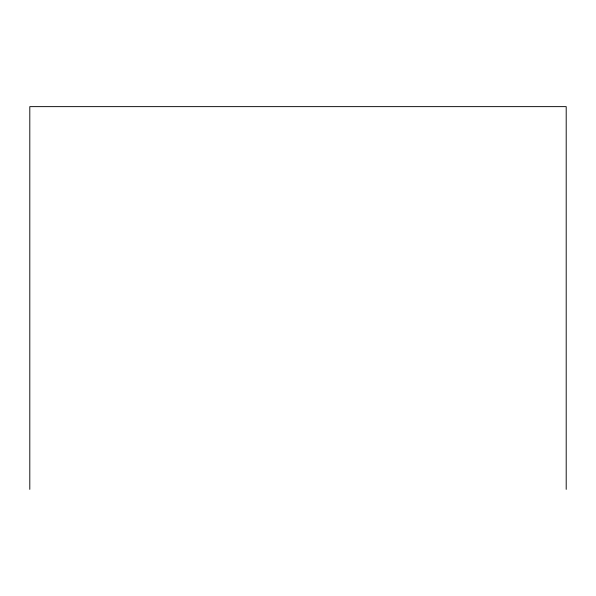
<?xml version="1.0" encoding="UTF-8"?>
<svg xmlns="http://www.w3.org/2000/svg" width="596" height="596" viewBox="0 0 596 596"><rect width="100%" height="100%" fill="white"/><g stroke="black" fill="none" stroke-linecap="round" stroke-linejoin="round"><path stroke-width="0.89" d="M566.2 489.368L566.2 106.632L29.8 106.632L29.8 489.368"/></g></svg>
